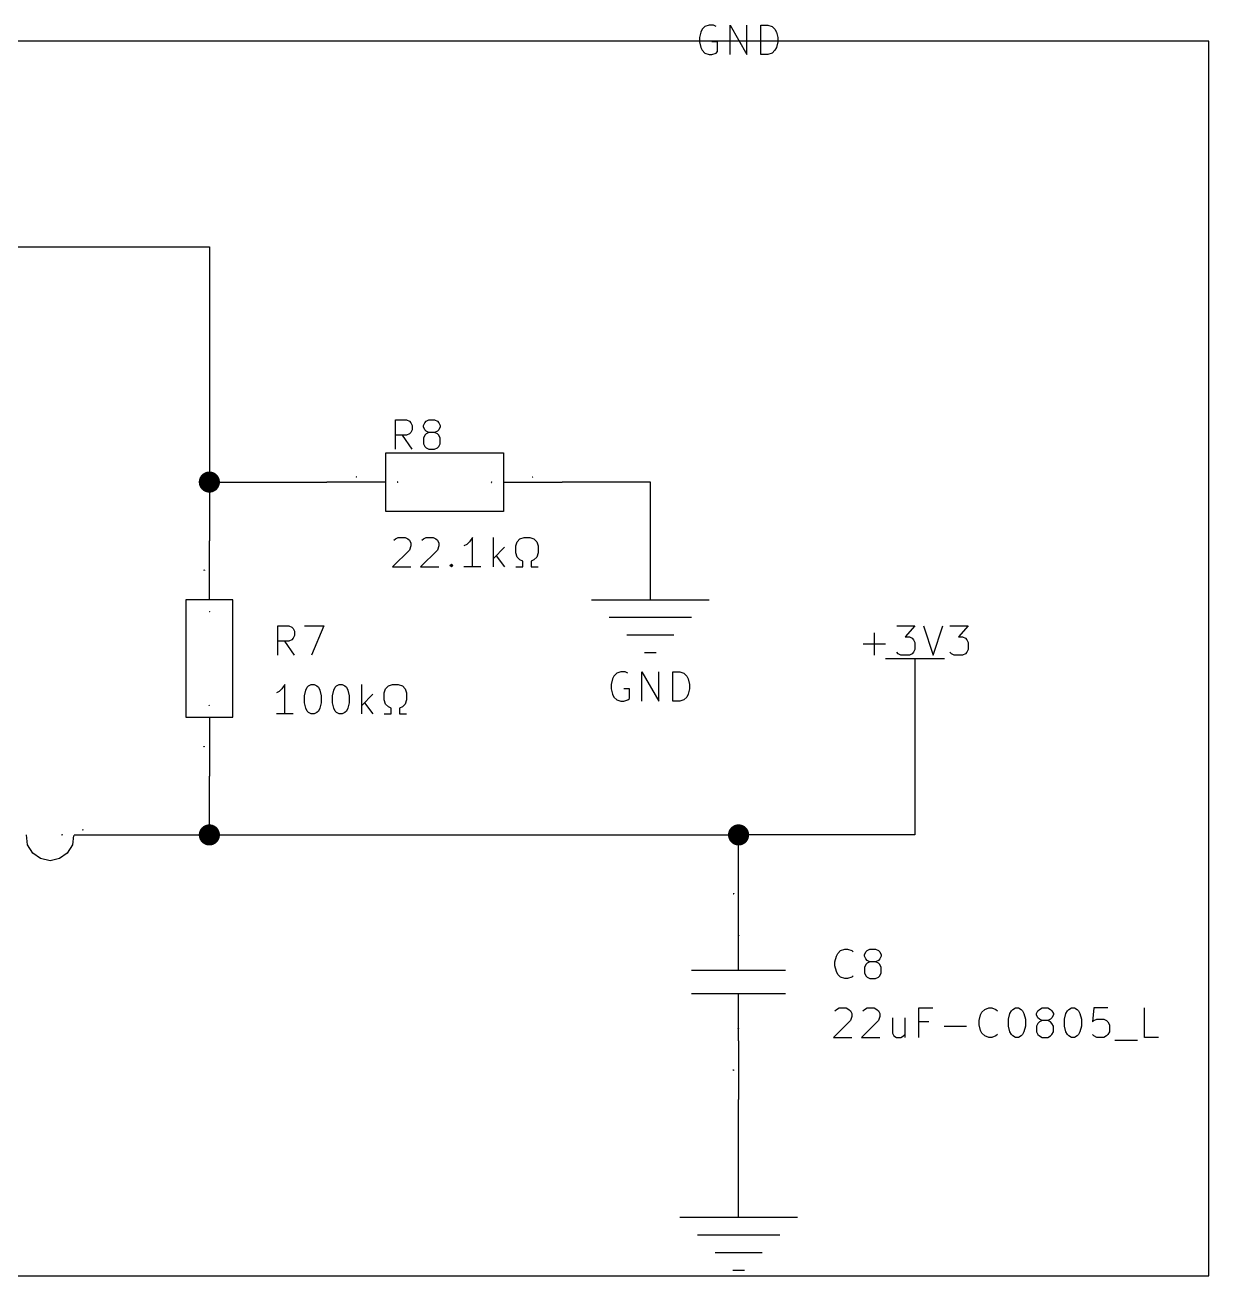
# Model space of a CAD drawing. Header units: millimetres. Extents: x 5 to 293, y -205 to -3.
# Drawn here: x 242.2 to 293.4, y -114.3 to -60.3 of the extents above; entities that cross this region are included whole.
import ezdxf

# ---------------------------------------------------------------- set-up
doc = ezdxf.new("R2010")
doc.units = ezdxf.units.MM
for name, color, linetype in [('GREENSIXTYFIVE', 129, 'CONTINUOUS'), ('LIGHTGREEN', 92, 'CONTINUOUS'), ('LIGHTMAGENTA', 212, 'CONTINUOUS'), ('LIGHTRED', 12, 'CONTINUOUS'), ('RED', 14, 'CONTINUOUS')]:
    doc.layers.add(name, color=color, linetype=linetype)

msp = doc.modelspace()

# ---------------------------------------------------------------- linework, layer by layer
at = {"layer": 'GREENSIXTYFIVE', "linetype": 'CONTINUOUS'}
for p, q in [((271.4776, -60.4507), (271.4171, -60.5716)), ((271.5986, -60.3297), (271.4776, -60.4507)), ((271.78, -60.2692), (271.5986, -60.3297)), ((271.9614, -60.2692), (271.78, -60.2692)), ((272.0824, -60.3297), (271.9614, -60.2692)), ((272.6871, -61.5392), (272.6871, -60.2692)), ((272.6871, -60.2692), (273.4128, -61.5392)), ((273.4128, -61.5392), (273.4128, -60.2692)), ((274.0176, -61.5392), (274.0176, -60.2692)), ((274.0176, -60.2692), (274.32, -60.2692)), ((274.32, -60.2692), (274.5014, -60.3297)), ((274.5014, -60.3297), (274.6224, -60.4507)), ((274.6224, -60.4507), (274.6829, -60.5716)), ((271.4171, -60.5716), (271.3567, -60.8135)), ((271.3567, -60.8135), (271.3567, -60.9949)), ((271.3567, -60.9949), (271.4171, -61.2368)), ((272.1428, -60.9949), (271.9009, -60.9949)), ((272.1428, -61.4183), (272.1428, -60.9949)), ((274.6829, -60.5716), (274.7433, -60.8135)), ((274.7433, -60.9949), (274.6829, -61.2368)), ((274.7433, -60.8135), (274.7433, -60.9949)), ((271.4171, -61.2368), (271.4776, -61.3578)), ((271.4776, -61.3578), (271.5986, -61.4788)), ((271.5986, -61.4788), (271.78, -61.5392)), ((271.78, -61.5392), (271.9009, -61.5392)), ((271.9009, -61.5392), (272.0824, -61.4788)), ((272.0824, -61.4788), (272.1428, -61.4183)), ((274.32, -61.5392), (274.0176, -61.5392)), ((274.5014, -61.4788), (274.32, -61.5392)), ((274.6224, -61.3578), (274.5014, -61.4788)), ((274.6829, -61.2368), (274.6224, -61.3578)), ((258.2235, -78.5944), (258.2235, -77.3244)), ((258.2235, -77.3244), (258.7073, -77.3244)), ((258.2235, -78.5944), (258.2235, -77.3244)), ((258.2235, -77.3244), (258.7073, -77.3244)), ((258.7073, -77.3244), (258.8283, -77.3849)), ((258.7073, -77.3244), (258.8283, -77.3849)), ((258.8283, -77.3849), (258.8888, -77.4454)), ((258.8283, -77.3849), (258.8888, -77.4454)), ((258.8888, -77.4454), (258.9492, -77.5663)), ((258.8888, -77.4454), (258.9492, -77.5663)), ((258.9492, -77.7478), (258.8888, -77.8687)), ((258.9492, -77.7478), (258.8888, -77.8687)), ((258.9492, -77.5663), (258.9492, -77.7478)), ((258.9492, -77.5663), (258.9492, -77.7478)), ((259.4331, -77.5663), (259.4935, -77.4454)), ((259.4331, -77.5663), (259.4935, -77.4454)), ((259.4331, -77.6268), (259.4331, -77.5663)), ((259.4331, -77.6268), (259.4331, -77.5663)), ((259.4935, -77.7478), (259.4331, -77.6268)), ((259.4935, -77.7478), (259.4331, -77.6268)), ((259.4935, -77.4454), (259.554, -77.3849)), ((259.4935, -77.4454), (259.554, -77.3849)), ((259.554, -77.8082), (259.4935, -77.7478)), ((259.554, -77.8082), (259.4935, -77.7478)), ((259.554, -77.3849), (259.675, -77.3244)), ((259.554, -77.3849), (259.675, -77.3244)), ((259.675, -77.3244), (259.9169, -77.3244)), ((259.675, -77.3244), (259.9169, -77.3244)), ((259.9169, -77.3244), (260.0378, -77.3849)), ((259.9169, -77.3244), (260.0378, -77.3849)), ((260.0378, -77.3849), (260.0983, -77.4454)), ((260.0378, -77.3849), (260.0983, -77.4454)), ((260.0983, -77.7478), (260.0378, -77.8082)), ((260.0983, -77.7478), (260.0378, -77.8082)), ((260.0983, -77.4454), (260.1588, -77.5663)), ((260.0983, -77.4454), (260.1588, -77.5663)), ((260.1588, -77.6268), (260.0983, -77.7478)), ((260.1588, -77.6268), (260.0983, -77.7478)), ((260.1588, -77.5663), (260.1588, -77.6268)), ((260.1588, -77.5663), (260.1588, -77.6268)), ((258.7073, -77.9897), (258.2235, -77.9897)), ((258.7073, -77.9897), (258.2235, -77.9897)), ((258.9492, -78.5944), (258.5259, -77.9897)), ((258.9492, -78.5944), (258.5259, -77.9897)), ((258.8283, -77.9292), (258.7073, -77.9897)), ((258.8283, -77.9292), (258.7073, -77.9897)), ((258.8888, -77.8687), (258.8283, -77.9292)), ((258.8888, -77.8687), (258.8283, -77.9292)), ((259.4935, -77.9897), (259.4331, -78.1106)), ((259.4935, -77.9897), (259.4331, -78.1106)), ((259.4331, -78.1106), (259.4331, -78.3525)), ((259.4331, -78.1106), (259.4331, -78.3525)), ((259.554, -77.9292), (259.4935, -77.9897)), ((259.554, -77.9292), (259.4935, -77.9897)), ((259.675, -77.8687), (259.554, -77.8082)), ((259.675, -77.8687), (259.554, -77.8082)), ((259.675, -77.8687), (259.554, -77.9292)), ((259.675, -77.8687), (259.554, -77.9292)), ((259.9169, -77.8687), (259.675, -77.8687)), ((259.9169, -77.8687), (259.675, -77.8687)), ((260.0378, -77.8082), (259.9169, -77.8687)), ((260.0378, -77.8082), (259.9169, -77.8687)), ((260.0378, -77.9292), (259.9169, -77.8687)), ((260.0378, -77.9292), (259.9169, -77.8687)), ((260.0983, -77.9897), (260.0378, -77.9292)), ((260.0983, -77.9897), (260.0378, -77.9292)), ((260.1588, -78.1106), (260.0983, -77.9897)), ((260.1588, -78.1106), (260.0983, -77.9897)), ((260.1588, -78.3525), (260.1588, -78.1106)), ((260.1588, -78.3525), (260.1588, -78.1106)), ((259.4331, -78.3525), (259.4935, -78.4735)), ((259.4331, -78.3525), (259.4935, -78.4735)), ((259.4935, -78.4735), (259.554, -78.534)), ((259.4935, -78.4735), (259.554, -78.534)), ((259.554, -78.534), (259.675, -78.5944)), ((259.554, -78.534), (259.675, -78.5944)), ((259.675, -78.5944), (259.9169, -78.5944)), ((259.675, -78.5944), (259.9169, -78.5944)), ((259.9169, -78.5944), (260.0378, -78.534)), ((259.9169, -78.5944), (260.0378, -78.534)), ((260.0378, -78.534), (260.0983, -78.4735)), ((260.0378, -78.534), (260.0983, -78.4735)), ((260.0983, -78.4735), (260.1588, -78.3525)), ((260.0983, -78.4735), (260.1588, -78.3525)), ((258.3252, -80.0024), (258.3228, -80.0036)), ((258.3252, -80.0024), (258.3228, -80.0036)), ((258.3373, -80.0218), (258.3228, -80.0218)), ((258.3373, -80.0218), (258.3228, -80.0218)), ((258.3276, -80), (258.3252, -80.0024)), ((258.3276, -80), (258.3252, -80.0024)), ((258.33, -79.9964), (258.3276, -80)), ((258.33, -79.9964), (258.3276, -80)), ((258.33, -80.0218), (258.33, -79.9964)), ((258.33, -80.0218), (258.33, -79.9964)), ((262.3759, -80.0072), (262.3614, -80.0218)), ((262.3759, -80.0072), (262.3614, -80.0218)), ((262.3614, -80.0218), (262.3771, -80.0218)), ((262.3614, -80.0218), (262.3771, -80.0218)), ((262.3626, -79.9988), (262.3638, -79.9976)), ((262.3626, -79.9988), (262.3638, -79.9976)), ((262.3638, -79.9976), (262.3662, -79.9964)), ((262.3638, -79.9976), (262.3662, -79.9964)), ((262.3662, -79.9964), (262.3723, -79.9964)), ((262.3662, -79.9964), (262.3723, -79.9964)), ((262.3723, -79.9964), (262.3747, -79.9976)), ((262.3723, -79.9964), (262.3747, -79.9976)), ((262.3747, -79.9976), (262.3759, -79.9988)), ((262.3747, -79.9976), (262.3759, -79.9988)), ((262.3759, -79.9988), (262.3771, -80.0012)), ((262.3759, -79.9988), (262.3771, -80.0012)), ((262.3771, -80.0036), (262.3759, -80.0072)), ((262.3771, -80.0036), (262.3759, -80.0072)), ((262.3771, -80.0012), (262.3771, -80.0036)), ((262.3771, -80.0012), (262.3771, -80.0036)), ((258.1631, -82.5254), (258.2235, -82.4649)), ((258.1631, -82.5254), (258.2235, -82.4649)), ((258.2235, -82.4649), (258.3445, -82.4044)), ((258.2235, -82.4649), (258.3445, -82.4044)), ((258.3445, -82.4044), (258.6469, -82.4044)), ((258.3445, -82.4044), (258.6469, -82.4044)), ((258.6469, -82.4044), (258.7678, -82.4649)), ((258.6469, -82.4044), (258.7678, -82.4649)), ((258.7678, -82.4649), (258.8283, -82.5254)), ((258.7678, -82.4649), (258.8283, -82.5254)), ((258.8283, -82.5254), (258.8888, -82.6463)), ((258.8283, -82.5254), (258.8888, -82.6463)), ((258.8888, -82.6463), (258.8888, -82.7673)), ((258.8888, -82.6463), (258.8888, -82.7673)), ((259.3726, -82.5254), (259.433, -82.4649)), ((259.3726, -82.5254), (259.433, -82.4649)), ((259.433, -82.4649), (259.554, -82.4044)), ((259.433, -82.4649), (259.554, -82.4044)), ((259.554, -82.4044), (259.8564, -82.4044)), ((259.554, -82.4044), (259.8564, -82.4044)), ((259.8564, -82.4044), (259.9773, -82.4649)), ((259.8564, -82.4044), (259.9773, -82.4649)), ((259.9773, -82.4649), (260.0378, -82.5254)), ((259.9773, -82.4649), (260.0378, -82.5254)), ((260.0378, -82.5254), (260.0983, -82.6463)), ((260.0378, -82.5254), (260.0983, -82.6463)), ((260.0983, -82.6463), (260.0983, -82.7673)), ((260.0983, -82.6463), (260.0983, -82.7673)), ((261.4288, -82.5859), (261.3078, -82.7068)), ((261.4288, -82.5859), (261.3078, -82.7068)), ((261.5497, -82.4044), (261.4288, -82.5859)), ((261.5497, -82.4044), (261.4288, -82.5859)), ((261.5497, -83.6744), (261.5497, -82.4044)), ((261.5497, -83.6744), (261.5497, -82.4044)), ((262.4568, -83.6744), (262.4568, -82.4044)), ((262.4568, -83.6744), (262.4568, -82.4044)), ((263.4245, -82.7673), (263.4849, -82.5859)), ((263.4245, -82.7673), (263.4849, -82.5859)), ((263.4849, -82.5859), (263.6059, -82.4649)), ((263.4849, -82.5859), (263.6059, -82.4649)), ((263.6059, -82.4649), (263.7873, -82.4044)), ((263.6059, -82.4649), (263.7873, -82.4044)), ((263.7873, -82.4044), (264.0292, -82.4044)), ((263.7873, -82.4044), (264.0292, -82.4044)), ((264.0292, -82.4044), (264.2106, -82.4649)), ((264.0292, -82.4044), (264.2106, -82.4649)), ((264.2106, -82.4649), (264.3316, -82.5859)), ((264.2106, -82.4649), (264.3316, -82.5859)), ((264.3316, -82.5859), (264.3921, -82.7673)), ((264.3316, -82.5859), (264.3921, -82.7673)), ((258.8283, -82.9487), (258.1026, -83.6744)), ((258.8283, -82.9487), (258.1026, -83.6744)), ((258.8888, -82.7673), (258.8283, -82.9487)), ((258.8888, -82.7673), (258.8283, -82.9487)), ((260.0378, -82.9487), (259.3121, -83.6744)), ((260.0378, -82.9487), (259.3121, -83.6744)), ((260.0983, -82.7673), (260.0378, -82.9487)), ((260.0983, -82.7673), (260.0378, -82.9487)), ((261.3078, -82.7068), (261.1869, -82.7673)), ((261.3078, -82.7068), (261.1869, -82.7673)), ((262.9406, -82.8278), (262.4568, -83.3116)), ((262.9406, -82.8278), (262.4568, -83.3116)), ((262.5778, -83.1906), (262.9406, -83.6744)), ((262.5778, -83.1906), (262.9406, -83.6744)), ((263.4245, -83.0697), (263.4245, -82.7673)), ((263.4245, -83.0697), (263.4245, -82.7673)), ((263.4849, -83.2511), (263.4245, -83.0697)), ((263.4849, -83.2511), (263.4245, -83.0697)), ((264.3921, -83.0697), (264.3316, -83.2511)), ((264.3921, -83.0697), (264.3316, -83.2511)), ((264.3921, -82.7673), (264.3921, -83.0697)), ((264.3921, -82.7673), (264.3921, -83.0697)), ((258.1026, -83.6744), (258.8888, -83.6744)), ((258.1026, -83.6744), (258.8888, -83.6744)), ((259.3121, -83.6744), (260.0983, -83.6744)), ((259.3121, -83.6744), (260.0983, -83.6744)), ((260.5821, -83.614), (260.6425, -83.5535)), ((260.5821, -83.614), (260.6425, -83.5535)), ((260.6425, -83.6744), (260.5821, -83.614)), ((260.6425, -83.6744), (260.5821, -83.614)), ((260.6425, -83.5535), (260.703, -83.614)), ((260.6425, -83.5535), (260.6425, -83.6744)), ((260.6425, -83.5535), (260.703, -83.614)), ((260.6425, -83.5535), (260.6425, -83.6744)), ((260.703, -83.614), (260.6425, -83.6744)), ((260.703, -83.614), (260.6425, -83.6744)), ((261.9126, -83.6744), (261.1869, -83.6744)), ((261.9126, -83.6744), (261.1869, -83.6744)), ((263.4245, -83.6744), (263.7268, -83.6744)), ((263.4245, -83.6744), (263.7268, -83.6744)), ((263.6059, -83.372), (263.4849, -83.2511)), ((263.6059, -83.372), (263.4849, -83.2511)), ((263.7268, -83.4325), (263.6059, -83.372)), ((263.7268, -83.4325), (263.6059, -83.372)), ((263.7268, -83.6744), (263.7268, -83.4325)), ((263.7268, -83.6744), (263.7268, -83.4325)), ((264.2106, -83.372), (264.0897, -83.4325)), ((264.2106, -83.372), (264.0897, -83.4325)), ((264.0897, -83.4325), (264.0897, -83.6744)), ((264.0897, -83.4325), (264.0897, -83.6744)), ((264.0897, -83.6744), (264.3921, -83.6744)), ((264.0897, -83.6744), (264.3921, -83.6744)), ((264.3316, -83.2511), (264.2106, -83.372)), ((264.3316, -83.2511), (264.2106, -83.372)), ((250.2018, -85.6101), (250.1764, -85.6101)), ((250.1764, -85.6101), (250.18, -85.6125)), ((250.2018, -85.6101), (250.1764, -85.6101)), ((250.1764, -85.6101), (250.18, -85.6125)), ((250.18, -85.6125), (250.1824, -85.6149)), ((250.18, -85.6125), (250.1824, -85.6149)), ((250.1824, -85.6149), (250.1836, -85.6173)), ((250.1824, -85.6149), (250.1836, -85.6173)), ((250.2018, -85.6028), (250.2018, -85.6173)), ((250.2018, -85.6028), (250.2018, -85.6173)), ((253.1435, -87.4844), (253.1435, -86.2144)), ((253.1435, -86.2144), (253.6273, -86.2144)), ((253.1435, -87.4844), (253.1435, -86.2144)), ((253.1435, -86.2144), (253.6273, -86.2144)), ((253.6273, -86.2144), (253.7483, -86.2749)), ((253.6273, -86.2144), (253.7483, -86.2749)), ((253.7483, -86.2749), (253.8088, -86.3354)), ((253.7483, -86.2749), (253.8088, -86.3354)), ((253.8088, -86.3354), (253.8692, -86.4563)), ((253.8088, -86.3354), (253.8692, -86.4563)), ((254.2926, -86.2144), (255.1392, -86.2144)), ((254.2926, -86.2144), (255.1392, -86.2144)), ((255.1392, -86.2144), (254.595, -87.4844)), ((255.1392, -86.2144), (254.595, -87.4844)), ((279.8838, -86.2144), (280.67, -86.2144)), ((280.67, -86.2144), (280.2466, -86.6982)), ((281.0328, -86.2144), (281.4561, -87.4844)), ((281.4561, -87.4844), (281.8795, -86.2144)), ((282.1819, -86.2144), (282.9681, -86.2144)), ((282.9681, -86.2144), (282.5447, -86.6982)), ((253.6273, -86.8797), (253.1435, -86.8797)), ((253.6273, -86.8797), (253.1435, -86.8797)), ((253.8692, -87.4844), (253.4459, -86.8797)), ((253.8692, -87.4844), (253.4459, -86.8797)), ((253.7483, -86.8192), (253.6273, -86.8797)), ((253.7483, -86.8192), (253.6273, -86.8797)), ((253.8088, -86.7587), (253.7483, -86.8192)), ((253.8088, -86.7587), (253.7483, -86.8192)), ((253.8692, -86.6378), (253.8088, -86.7587)), ((253.8692, -86.6378), (253.8088, -86.7587)), ((253.8692, -86.4563), (253.8692, -86.6378)), ((253.8692, -86.4563), (253.8692, -86.6378)), ((278.9161, -87.4844), (278.9161, -86.5168)), ((280.2466, -86.6982), (280.4281, -86.6982)), ((280.4281, -86.6982), (280.549, -86.7587)), ((280.549, -86.7587), (280.6095, -86.8192)), ((280.6095, -86.8192), (280.67, -86.9401)), ((280.67, -86.9401), (280.67, -87.2425)), ((282.5447, -86.6982), (282.7262, -86.6982)), ((282.7262, -86.6982), (282.8471, -86.7587)), ((282.8471, -86.7587), (282.9076, -86.8192)), ((282.9076, -86.8192), (282.9681, -86.9401)), ((282.9681, -86.9401), (282.9681, -87.2425)), ((278.4323, -87.0006), (279.4, -87.0006)), ((279.9443, -87.424), (279.8838, -87.3635)), ((280.0652, -87.4844), (279.9443, -87.424)), ((280.4281, -87.4844), (280.0652, -87.4844)), ((280.549, -87.424), (280.4281, -87.4844)), ((280.6095, -87.3635), (280.549, -87.424)), ((280.67, -87.2425), (280.6095, -87.3635)), ((282.2424, -87.424), (282.1819, -87.3635)), ((282.3633, -87.4844), (282.2424, -87.424)), ((282.7262, -87.4844), (282.3633, -87.4844)), ((282.8471, -87.424), (282.7262, -87.4844)), ((282.9076, -87.3635), (282.8471, -87.424)), ((282.9681, -87.2425), (282.9076, -87.3635)), ((267.6071, -88.5116), (267.5467, -88.7535)), ((267.6676, -88.3907), (267.6071, -88.5116)), ((267.7886, -88.2697), (267.6676, -88.3907)), ((267.97, -88.2092), (267.7886, -88.2697)), ((268.1514, -88.2092), (267.97, -88.2092)), ((268.2724, -88.2697), (268.1514, -88.2092)), ((268.8771, -89.4792), (268.8771, -88.2092)), ((268.8771, -88.2092), (269.6028, -89.4792)), ((269.6028, -89.4792), (269.6028, -88.2092)), ((270.2076, -89.4792), (270.2076, -88.2092)), ((270.2076, -88.2092), (270.51, -88.2092)), ((270.51, -88.2092), (270.6914, -88.2697)), ((270.6914, -88.2697), (270.8124, -88.3907)), ((270.8124, -88.3907), (270.8729, -88.5116)), ((270.8729, -88.5116), (270.9333, -88.7535)), ((253.204, -89.0568), (253.0831, -89.1173)), ((253.204, -89.0568), (253.0831, -89.1173)), ((253.325, -88.9359), (253.204, -89.0568)), ((253.325, -88.9359), (253.204, -89.0568)), ((253.4459, -88.7544), (253.325, -88.9359)), ((253.4459, -88.7544), (253.325, -88.9359)), ((253.4459, -90.0244), (253.4459, -88.7544)), ((253.4459, -90.0244), (253.4459, -88.7544)), ((254.2926, -89.2382), (254.353, -88.9963)), ((254.2926, -89.2382), (254.353, -88.9963)), ((254.353, -88.9963), (254.4135, -88.8754)), ((254.353, -88.9963), (254.4135, -88.8754)), ((254.4135, -88.8754), (254.474, -88.8149)), ((254.4135, -88.8754), (254.474, -88.8149)), ((254.474, -88.8149), (254.5949, -88.7544)), ((254.474, -88.8149), (254.5949, -88.7544)), ((254.5949, -88.7544), (254.7159, -88.7544)), ((254.5949, -88.7544), (254.7159, -88.7544)), ((254.7159, -88.7544), (254.8368, -88.8149)), ((254.7159, -88.7544), (254.8368, -88.8149)), ((254.8368, -88.8149), (254.8973, -88.8754)), ((254.8368, -88.8149), (254.8973, -88.8754)), ((254.8973, -88.8754), (254.9578, -88.9963)), ((254.8973, -88.8754), (254.9578, -88.9963)), ((254.9578, -88.9963), (255.0183, -89.2382)), ((254.9578, -88.9963), (255.0183, -89.2382)), ((255.5021, -89.2382), (255.5625, -88.9963)), ((255.5021, -89.2382), (255.5625, -88.9963)), ((255.5625, -88.9963), (255.623, -88.8754)), ((255.5625, -88.9963), (255.623, -88.8754)), ((255.623, -88.8754), (255.6835, -88.8149)), ((255.623, -88.8754), (255.6835, -88.8149)), ((255.6835, -88.8149), (255.8044, -88.7544)), ((255.6835, -88.8149), (255.8044, -88.7544)), ((255.8044, -88.7544), (255.9254, -88.7544)), ((255.8044, -88.7544), (255.9254, -88.7544)), ((255.9254, -88.7544), (256.0463, -88.8149)), ((255.9254, -88.7544), (256.0463, -88.8149)), ((256.0463, -88.8149), (256.1068, -88.8754)), ((256.0463, -88.8149), (256.1068, -88.8754)), ((256.1068, -88.8754), (256.1673, -88.9963)), ((256.1068, -88.8754), (256.1673, -88.9963)), ((256.1673, -88.9963), (256.2278, -89.2382)), ((256.1673, -88.9963), (256.2278, -89.2382)), ((256.772, -90.0244), (256.772, -88.7544)), ((256.772, -90.0244), (256.772, -88.7544)), ((257.7397, -89.1173), (257.8001, -88.9359)), ((257.7397, -89.1173), (257.8001, -88.9359)), ((257.7397, -89.4197), (257.7397, -89.1173)), ((257.7397, -89.4197), (257.7397, -89.1173)), ((257.8001, -88.9359), (257.9211, -88.8149)), ((257.8001, -88.9359), (257.9211, -88.8149)), ((257.9211, -88.8149), (258.1025, -88.7544)), ((257.9211, -88.8149), (258.1025, -88.7544)), ((258.1025, -88.7544), (258.3444, -88.7544)), ((258.1025, -88.7544), (258.3444, -88.7544)), ((258.3444, -88.7544), (258.5258, -88.8149)), ((258.3444, -88.7544), (258.5258, -88.8149)), ((258.5258, -88.8149), (258.6468, -88.9359)), ((258.5258, -88.8149), (258.6468, -88.9359)), ((258.6468, -88.9359), (258.7073, -89.1173)), ((258.6468, -88.9359), (258.7073, -89.1173)), ((258.7073, -89.1173), (258.7073, -89.4197)), ((258.7073, -89.1173), (258.7073, -89.4197)), ((267.5467, -88.7535), (267.5467, -88.9349)), ((267.5467, -88.9349), (267.6071, -89.1768)), ((268.3328, -88.9349), (268.0909, -88.9349)), ((268.3328, -89.3583), (268.3328, -88.9349)), ((270.9333, -88.9349), (270.8729, -89.1768)), ((270.9333, -88.7535), (270.9333, -88.9349)), ((250.1764, -89.6474), (250.1776, -89.645)), ((250.1764, -89.6474), (250.1776, -89.645)), ((250.1764, -89.6535), (250.1764, -89.6474)), ((250.1764, -89.6535), (250.1764, -89.6474)), ((250.1776, -89.6559), (250.1764, -89.6535)), ((250.1776, -89.6559), (250.1764, -89.6535)), ((250.1776, -89.645), (250.1788, -89.6438)), ((250.1776, -89.645), (250.1788, -89.6438)), ((250.1788, -89.6571), (250.1776, -89.6559)), ((250.1788, -89.6571), (250.1776, -89.6559)), ((250.1788, -89.6438), (250.1812, -89.6426)), ((250.1788, -89.6438), (250.1812, -89.6426)), ((250.1812, -89.6426), (250.1836, -89.6426)), ((250.1812, -89.6426), (250.1836, -89.6426)), ((250.1836, -89.6426), (250.1872, -89.6438)), ((250.1836, -89.6426), (250.1872, -89.6438)), ((250.1872, -89.6438), (250.2018, -89.6583)), ((250.1872, -89.6438), (250.2018, -89.6583)), ((250.2018, -89.6583), (250.2018, -89.6426)), ((250.2018, -89.6583), (250.2018, -89.6426)), ((254.2926, -89.5406), (254.2926, -89.2382)), ((254.2926, -89.5406), (254.2926, -89.2382)), ((254.353, -89.7825), (254.2926, -89.5406)), ((254.353, -89.7825), (254.2926, -89.5406)), ((255.0183, -89.5406), (254.9578, -89.7825)), ((255.0183, -89.5406), (254.9578, -89.7825)), ((255.0183, -89.2382), (255.0183, -89.5406)), ((255.0183, -89.2382), (255.0183, -89.5406)), ((255.5021, -89.5406), (255.5021, -89.2382)), ((255.5021, -89.5406), (255.5021, -89.2382)), ((255.5625, -89.7825), (255.5021, -89.5406)), ((255.5625, -89.7825), (255.5021, -89.5406)), ((256.2278, -89.5406), (256.1673, -89.7825)), ((256.2278, -89.5406), (256.1673, -89.7825)), ((256.2278, -89.2382), (256.2278, -89.5406)), ((256.2278, -89.2382), (256.2278, -89.5406)), ((257.2558, -89.1778), (256.772, -89.6616)), ((257.2558, -89.1778), (256.772, -89.6616)), ((256.893, -89.5406), (257.2558, -90.0244)), ((256.893, -89.5406), (257.2558, -90.0244)), ((257.8001, -89.6011), (257.7397, -89.4197)), ((257.8001, -89.6011), (257.7397, -89.4197)), ((257.9211, -89.722), (257.8001, -89.6011)), ((257.9211, -89.722), (257.8001, -89.6011)), ((258.6468, -89.6011), (258.5258, -89.722)), ((258.6468, -89.6011), (258.5258, -89.722)), ((258.7073, -89.4197), (258.6468, -89.6011)), ((258.7073, -89.4197), (258.6468, -89.6011)), ((267.6071, -89.1768), (267.6676, -89.2978)), ((267.6676, -89.2978), (267.7886, -89.4188)), ((267.7886, -89.4188), (267.97, -89.4792)), ((267.97, -89.4792), (268.0909, -89.4792)), ((268.0909, -89.4792), (268.2724, -89.4188)), ((268.2724, -89.4188), (268.3328, -89.3583)), ((270.51, -89.4792), (270.2076, -89.4792)), ((270.6914, -89.4188), (270.51, -89.4792)), ((270.8124, -89.2978), (270.6914, -89.4188)), ((270.8729, -89.1768), (270.8124, -89.2978)), ((253.8088, -90.0244), (253.0831, -90.0244)), ((253.8088, -90.0244), (253.0831, -90.0244)), ((254.4135, -89.9035), (254.353, -89.7825)), ((254.4135, -89.9035), (254.353, -89.7825)), ((254.474, -89.964), (254.4135, -89.9035)), ((254.474, -89.964), (254.4135, -89.9035)), ((254.5949, -90.0244), (254.474, -89.964)), ((254.5949, -90.0244), (254.474, -89.964)), ((254.7159, -90.0244), (254.5949, -90.0244)), ((254.7159, -90.0244), (254.5949, -90.0244)), ((254.8368, -89.964), (254.7159, -90.0244)), ((254.8368, -89.964), (254.7159, -90.0244)), ((254.8973, -89.9035), (254.8368, -89.964)), ((254.8973, -89.9035), (254.8368, -89.964)), ((254.9578, -89.7825), (254.8973, -89.9035)), ((254.9578, -89.7825), (254.8973, -89.9035)), ((255.623, -89.9035), (255.5625, -89.7825)), ((255.623, -89.9035), (255.5625, -89.7825)), ((255.6835, -89.964), (255.623, -89.9035)), ((255.6835, -89.964), (255.623, -89.9035)), ((255.8044, -90.0244), (255.6835, -89.964)), ((255.8044, -90.0244), (255.6835, -89.964)), ((255.9254, -90.0244), (255.8044, -90.0244)), ((255.9254, -90.0244), (255.8044, -90.0244)), ((256.0463, -89.964), (255.9254, -90.0244)), ((256.0463, -89.964), (255.9254, -90.0244)), ((256.1068, -89.9035), (256.0463, -89.964)), ((256.1068, -89.9035), (256.0463, -89.964)), ((256.1673, -89.7825), (256.1068, -89.9035)), ((256.1673, -89.7825), (256.1068, -89.9035)), ((257.7397, -90.0244), (258.042, -90.0244)), ((257.7397, -90.0244), (258.042, -90.0244)), ((258.042, -89.7825), (257.9211, -89.722)), ((258.042, -89.7825), (257.9211, -89.722)), ((258.042, -90.0244), (258.042, -89.7825)), ((258.042, -90.0244), (258.042, -89.7825)), ((258.5258, -89.722), (258.4049, -89.7825)), ((258.5258, -89.722), (258.4049, -89.7825)), ((258.4049, -89.7825), (258.4049, -90.0244)), ((258.4049, -89.7825), (258.4049, -90.0244)), ((258.4049, -90.0244), (258.7073, -90.0244)), ((258.4049, -90.0244), (258.7073, -90.0244)), ((243.823, -95.2424), (243.8206, -95.2436)), ((243.8351, -95.2618), (243.8206, -95.2618)), ((243.8254, -95.24), (243.823, -95.2424)), ((243.8278, -95.2364), (243.8254, -95.24)), ((243.8278, -95.2618), (243.8278, -95.2364)), ((273.0618, -99.5801), (273.0364, -99.5801)), ((273.0364, -99.5801), (273.04, -99.5825)), ((273.04, -99.5825), (273.0424, -99.5849)), ((273.0424, -99.5849), (273.0436, -99.5873)), ((273.0618, -99.5728), (273.0618, -99.5873)), ((277.2131, -100.7287), (277.2735, -100.4868)), ((277.2735, -100.4868), (277.334, -100.3659)), ((277.334, -100.3659), (277.455, -100.2449)), ((277.455, -100.2449), (277.6364, -100.1844)), ((277.6364, -100.1844), (277.7573, -100.1844)), ((277.7573, -100.1844), (277.9388, -100.2449)), ((277.9388, -100.2449), (277.9992, -100.3054)), ((278.4831, -100.4263), (278.5435, -100.3054)), ((278.4831, -100.4868), (278.4831, -100.4263)), ((278.5435, -100.6078), (278.4831, -100.4868)), ((278.5435, -100.3054), (278.604, -100.2449)), ((278.604, -100.2449), (278.725, -100.1844)), ((278.725, -100.1844), (278.9669, -100.1844)), ((278.9669, -100.1844), (279.0878, -100.2449)), ((279.0878, -100.2449), (279.1483, -100.3054)), ((279.1483, -100.3054), (279.2088, -100.4263)), ((279.2088, -100.4868), (279.1483, -100.6078)), ((279.2088, -100.4263), (279.2088, -100.4868)), ((277.2131, -100.9101), (277.2131, -100.7287)), ((277.2735, -101.152), (277.2131, -100.9101)), ((278.5435, -100.8497), (278.4831, -100.9706)), ((278.4831, -100.9706), (278.4831, -101.2125)), ((278.604, -100.6682), (278.5435, -100.6078)), ((278.604, -100.7892), (278.5435, -100.8497)), ((278.725, -100.7287), (278.604, -100.6682)), ((278.725, -100.7287), (278.604, -100.7892)), ((278.9669, -100.7287), (278.725, -100.7287)), ((279.0878, -100.6682), (278.9669, -100.7287)), ((279.0878, -100.7892), (278.9669, -100.7287)), ((279.1483, -100.6078), (279.0878, -100.6682)), ((279.1483, -100.8497), (279.0878, -100.7892)), ((279.2088, -100.9706), (279.1483, -100.8497)), ((279.2088, -101.2125), (279.2088, -100.9706)), ((277.334, -101.273), (277.2735, -101.152)), ((277.455, -101.394), (277.334, -101.273)), ((277.6364, -101.4544), (277.455, -101.394)), ((277.7573, -101.4544), (277.6364, -101.4544)), ((277.9388, -101.394), (277.7573, -101.4544)), ((277.9992, -101.3335), (277.9388, -101.394)), ((278.4831, -101.2125), (278.5435, -101.3335)), ((278.5435, -101.3335), (278.604, -101.394)), ((278.604, -101.394), (278.725, -101.4544)), ((278.725, -101.4544), (278.9669, -101.4544)), ((278.9669, -101.4544), (279.0878, -101.394)), ((279.0878, -101.394), (279.1483, -101.3335)), ((279.1483, -101.3335), (279.2088, -101.2125)), ((277.2131, -102.8454), (277.2735, -102.7849)), ((277.2735, -102.7849), (277.3945, -102.7244)), ((277.3945, -102.7244), (277.6969, -102.7244)), ((277.6969, -102.7244), (277.8178, -102.7849)), ((277.8178, -102.7849), (277.8783, -102.8454)), ((277.8783, -102.8454), (277.9388, -102.9663)), ((277.9388, -103.0873), (277.8783, -103.2687)), ((277.9388, -102.9663), (277.9388, -103.0873)), ((278.4226, -102.8454), (278.483, -102.7849)), ((278.483, -102.7849), (278.604, -102.7244)), ((278.604, -102.7244), (278.9064, -102.7244)), ((278.9064, -102.7244), (279.0273, -102.7849)), ((279.0273, -102.7849), (279.0878, -102.8454)), ((279.0878, -102.8454), (279.1483, -102.9663)), ((279.1483, -103.0873), (279.0878, -103.2687)), ((279.1483, -102.9663), (279.1483, -103.0873)), ((279.6925, -103.1478), (279.6925, -103.813)), ((280.2368, -103.1478), (280.2368, -103.9944)), ((280.8415, -103.9944), (280.8415, -102.7244)), ((280.8415, -102.7244), (281.4463, -102.7244)), ((283.4421, -103.2687), (283.5025, -103.0268)), ((283.5025, -103.0268), (283.563, -102.9059)), ((283.563, -102.9059), (283.684, -102.7849)), ((283.684, -102.7849), (283.8654, -102.7244)), ((283.8654, -102.7244), (283.9863, -102.7244)), ((283.9863, -102.7244), (284.1678, -102.7849)), ((284.1678, -102.7849), (284.2282, -102.8454)), ((284.7121, -103.2082), (284.7725, -102.9663)), ((284.7725, -102.9663), (284.833, -102.8454)), ((284.833, -102.8454), (284.8935, -102.7849)), ((284.8935, -102.7849), (285.0144, -102.7244)), ((285.0144, -102.7244), (285.1354, -102.7244)), ((285.1354, -102.7244), (285.2563, -102.7849)), ((285.2563, -102.7849), (285.3168, -102.8454)), ((285.3168, -102.8454), (285.3773, -102.9663)), ((285.3773, -102.9663), (285.4378, -103.2082)), ((285.9216, -102.9663), (285.982, -102.8454)), ((285.9216, -103.0268), (285.9216, -102.9663)), ((285.982, -103.1478), (285.9216, -103.0268)), ((285.982, -102.8454), (286.0425, -102.7849)), ((286.0425, -103.2082), (285.982, -103.1478)), ((286.0425, -102.7849), (286.1635, -102.7244)), ((286.1635, -102.7244), (286.4054, -102.7244)), ((286.4054, -102.7244), (286.5263, -102.7849)), ((286.5263, -102.7849), (286.5868, -102.8454)), ((286.5868, -103.1478), (286.5263, -103.2082)), ((286.5868, -102.8454), (286.6473, -102.9663)), ((286.6473, -103.0268), (286.5868, -103.1478)), ((286.6473, -102.9663), (286.6473, -103.0268)), ((287.1311, -103.2082), (287.1915, -102.9663)), ((287.1915, -102.9663), (287.252, -102.8454)), ((287.252, -102.8454), (287.3125, -102.7849)), ((287.3125, -102.7849), (287.4334, -102.7244)), ((287.4334, -102.7244), (287.5544, -102.7244)), ((287.5544, -102.7244), (287.6753, -102.7849)), ((287.6753, -102.7849), (287.7358, -102.8454)), ((287.7358, -102.8454), (287.7963, -102.9663)), ((287.7963, -102.9663), (287.8568, -103.2082)), ((288.401, -102.7244), (288.3406, -103.3292)), ((289.0058, -102.7244), (288.401, -102.7244)), ((290.5781, -103.9944), (290.5781, -102.7244)), ((273.0364, -103.6174), (273.0376, -103.615)), ((273.0364, -103.6235), (273.0364, -103.6174)), ((273.0376, -103.6259), (273.0364, -103.6235)), ((273.0376, -103.615), (273.0388, -103.6138)), ((273.0388, -103.6271), (273.0376, -103.6259)), ((273.0388, -103.6138), (273.0412, -103.6126)), ((273.0412, -103.6126), (273.0436, -103.6126)), ((273.0436, -103.6126), (273.0472, -103.6138)), ((273.0472, -103.6138), (273.0618, -103.6283)), ((273.0618, -103.6283), (273.0618, -103.6126)), ((277.8783, -103.2687), (277.1526, -103.9944)), ((279.0878, -103.2687), (278.3621, -103.9944)), ((281.2649, -103.3292), (280.8415, -103.3292)), ((281.9301, -103.5106), (282.8978, -103.5106)), ((283.4421, -103.4501), (283.4421, -103.2687)), ((283.5025, -103.692), (283.4421, -103.4501)), ((283.563, -103.813), (283.5025, -103.692)), ((284.7121, -103.5106), (284.7121, -103.2082)), ((284.7725, -103.7525), (284.7121, -103.5106)), ((285.4378, -103.5106), (285.3773, -103.7525)), ((285.4378, -103.2082), (285.4378, -103.5106)), ((285.982, -103.3897), (285.9216, -103.5106)), ((285.9216, -103.5106), (285.9216, -103.7525)), ((286.0425, -103.3292), (285.982, -103.3897)), ((286.1635, -103.2687), (286.0425, -103.2082)), ((286.1635, -103.2687), (286.0425, -103.3292)), ((286.4054, -103.2687), (286.1635, -103.2687)), ((286.5263, -103.2082), (286.4054, -103.2687)), ((286.5263, -103.3292), (286.4054, -103.2687)), ((286.5868, -103.3897), (286.5263, -103.3292)), ((286.6473, -103.5106), (286.5868, -103.3897)), ((286.6473, -103.7525), (286.6473, -103.5106)), ((287.1311, -103.5106), (287.1311, -103.2082)), ((287.1915, -103.7525), (287.1311, -103.5106)), ((287.8568, -103.5106), (287.7963, -103.7525)), ((287.8568, -103.2082), (287.8568, -103.5106)), ((288.3406, -103.3292), (288.401, -103.2687)), ((288.401, -103.2687), (288.522, -103.2082)), ((288.522, -103.2082), (288.8244, -103.2082)), ((288.8244, -103.2082), (288.9453, -103.2687)), ((288.9453, -103.2687), (289.0058, -103.3292)), ((289.0058, -103.3292), (289.0663, -103.4501)), ((289.0663, -103.4501), (289.0663, -103.7525)), ((277.1526, -103.9944), (277.9388, -103.9944)), ((278.3621, -103.9944), (279.1483, -103.9944)), ((279.6925, -103.813), (279.753, -103.934)), ((279.753, -103.934), (279.874, -103.9944)), ((279.874, -103.9944), (280.0554, -103.9944)), ((280.0554, -103.9944), (280.1763, -103.934)), ((280.1763, -103.934), (280.2368, -103.8735)), ((283.684, -103.934), (283.563, -103.813)), ((283.8654, -103.9944), (283.684, -103.934)), ((283.9863, -103.9944), (283.8654, -103.9944)), ((284.1678, -103.934), (283.9863, -103.9944)), ((284.2282, -103.8735), (284.1678, -103.934)), ((284.833, -103.8735), (284.7725, -103.7525)), ((284.8935, -103.934), (284.833, -103.8735)), ((285.0144, -103.9944), (284.8935, -103.934)), ((285.1354, -103.9944), (285.0144, -103.9944)), ((285.2563, -103.934), (285.1354, -103.9944)), ((285.3168, -103.8735), (285.2563, -103.934)), ((285.3773, -103.7525), (285.3168, -103.8735)), ((285.9216, -103.7525), (285.982, -103.8735)), ((285.982, -103.8735), (286.0425, -103.934)), ((286.0425, -103.934), (286.1635, -103.9944)), ((286.1635, -103.9944), (286.4054, -103.9944)), ((286.4054, -103.9944), (286.5263, -103.934)), ((286.5263, -103.934), (286.5868, -103.8735)), ((286.5868, -103.8735), (286.6473, -103.7525)), ((287.252, -103.8735), (287.1915, -103.7525)), ((287.3125, -103.934), (287.252, -103.8735)), ((287.4334, -103.9944), (287.3125, -103.934)), ((287.5544, -103.9944), (287.4334, -103.9944)), ((287.6753, -103.934), (287.5544, -103.9944)), ((287.7358, -103.8735), (287.6753, -103.934)), ((287.7963, -103.7525), (287.7358, -103.8735)), ((288.401, -103.934), (288.3406, -103.8735)), ((288.522, -103.9944), (288.401, -103.934)), ((288.8244, -103.9944), (288.522, -103.9944)), ((288.9453, -103.934), (288.8244, -103.9944)), ((289.0058, -103.8735), (288.9453, -103.934)), ((289.0663, -103.7525), (289.0058, -103.8735)), ((289.3082, -104.1154), (290.2758, -104.1154)), ((291.1829, -103.9944), (290.5781, -103.9944))]:
    msp.add_line(p, q, dxfattribs=at)
at = {"layer": 'LIGHTGREEN', "linetype": 'CONTINUOUS'}
for p, q in [((199.39, -69.85), (250.19, -69.85)), ((250.19, -69.85), (250.19, -80.01)), ((250.19, -80.01), (250.19, -82.55)), ((250.19, -80.01), (255.27, -80.01)), ((269.24, -80.01), (265.43, -80.01)), ((269.24, -82.55), (269.24, -80.01)), ((280.67, -90.17), (280.67, -95.25)), ((250.19, -95.25), (250.19, -92.71)), ((245.11, -95.25), (250.19, -95.25)), ((250.19, -95.25), (273.05, -95.25)), ((280.67, -95.25), (273.05, -95.25)), ((273.05, -96.52), (273.05, -95.25)), ((273.05, -109.22), (273.05, -106.68))]:
    msp.add_line(p, q, dxfattribs=at)
at = {"layer": 'LIGHTGREEN', "const_width": 0.4572}
for points in [[(249.9614, -80.01, 1), (250.4186, -80.01, 1)], [(249.9614, -95.25, 1), (250.4186, -95.25, 1)], [(272.8214, -95.25, 1), (273.2786, -95.25, 1)]]:
    msp.add_lwpolyline(points, format="xyb", close=True, dxfattribs=at)
at = {"layer": 'LIGHTMAGENTA', "linetype": 'CONTINUOUS'}
for p, q in [((293.37, -60.96), (182.88, -60.96)), ((293.37, -114.3), (293.37, -60.96)), ((182.88, -114.3), (293.37, -114.3))]:
    msp.add_line(p, q, dxfattribs=at)
at = {"layer": 'LIGHTRED', "linetype": 'CONTINUOUS'}
for p, q in [((256.5351, -79.7843), (256.5327, -79.7855)), ((256.5351, -79.7843), (256.5327, -79.7855)), ((256.5472, -79.8037), (256.5327, -79.8037)), ((256.5472, -79.8037), (256.5327, -79.8037)), ((256.5375, -79.7819), (256.5351, -79.7843)), ((256.5375, -79.7819), (256.5351, -79.7843)), ((256.5399, -79.7783), (256.5375, -79.7819)), ((256.5399, -79.7783), (256.5375, -79.7819)), ((256.5399, -79.8037), (256.5399, -79.7783)), ((256.5399, -79.8037), (256.5399, -79.7783)), ((264.166, -79.7891), (264.1515, -79.8037)), ((264.166, -79.7891), (264.1515, -79.8037)), ((264.1515, -79.8037), (264.1672, -79.8037)), ((264.1515, -79.8037), (264.1672, -79.8037)), ((264.1527, -79.7807), (264.1539, -79.7795)), ((264.1527, -79.7807), (264.1539, -79.7795)), ((264.1539, -79.7795), (264.1563, -79.7783)), ((264.1539, -79.7795), (264.1563, -79.7783)), ((264.1563, -79.7783), (264.1624, -79.7783)), ((264.1563, -79.7783), (264.1624, -79.7783)), ((264.1624, -79.7783), (264.1648, -79.7795)), ((264.1624, -79.7783), (264.1648, -79.7795)), ((264.1648, -79.7795), (264.166, -79.7807)), ((264.1648, -79.7795), (264.166, -79.7807)), ((264.166, -79.7807), (264.1672, -79.7831)), ((264.166, -79.7807), (264.1672, -79.7831)), ((264.1672, -79.7855), (264.166, -79.7891)), ((264.1672, -79.7855), (264.166, -79.7891)), ((264.1672, -79.7831), (264.1672, -79.7855)), ((264.1672, -79.7831), (264.1672, -79.7855)), ((249.9837, -83.82), (249.9583, -83.82)), ((249.9583, -83.82), (249.9619, -83.8224)), ((249.9837, -83.82), (249.9583, -83.82)), ((249.9583, -83.82), (249.9619, -83.8224)), ((249.9619, -83.8224), (249.9643, -83.8248)), ((249.9619, -83.8224), (249.9643, -83.8248)), ((249.9643, -83.8248), (249.9655, -83.8272)), ((249.9643, -83.8248), (249.9655, -83.8272)), ((249.9837, -83.8127), (249.9837, -83.8272)), ((249.9837, -83.8127), (249.9837, -83.8272)), ((249.9583, -91.4375), (249.9595, -91.4351)), ((249.9583, -91.4375), (249.9595, -91.4351)), ((249.9583, -91.4436), (249.9583, -91.4375)), ((249.9583, -91.4436), (249.9583, -91.4375)), ((249.9595, -91.446), (249.9583, -91.4436)), ((249.9595, -91.446), (249.9583, -91.4436)), ((249.9595, -91.4351), (249.9607, -91.4339)), ((249.9595, -91.4351), (249.9607, -91.4339)), ((249.9607, -91.4472), (249.9595, -91.446)), ((249.9607, -91.4472), (249.9595, -91.446)), ((249.9607, -91.4339), (249.9631, -91.4327)), ((249.9607, -91.4339), (249.9631, -91.4327)), ((249.9631, -91.4327), (249.9655, -91.4327)), ((249.9631, -91.4327), (249.9655, -91.4327)), ((249.9655, -91.4327), (249.9691, -91.4339)), ((249.9655, -91.4327), (249.9691, -91.4339)), ((249.9691, -91.4339), (249.9837, -91.4484)), ((249.9691, -91.4339), (249.9837, -91.4484)), ((249.9837, -91.4484), (249.9837, -91.4327)), ((249.9837, -91.4484), (249.9837, -91.4327)), ((244.7241, -95.0243), (244.7217, -95.0255)), ((244.7362, -95.0437), (244.7217, -95.0437)), ((244.7265, -95.0219), (244.7241, -95.0243)), ((244.7289, -95.0183), (244.7265, -95.0219)), ((244.7289, -95.0437), (244.7289, -95.0183)), ((272.8437, -97.79), (272.8183, -97.79)), ((272.8183, -97.79), (272.8219, -97.7924)), ((272.8219, -97.7924), (272.8243, -97.7948)), ((272.8243, -97.7948), (272.8255, -97.7972)), ((272.8437, -97.7827), (272.8437, -97.7972)), ((272.8183, -105.4075), (272.8195, -105.4051)), ((272.8183, -105.4136), (272.8183, -105.4075)), ((272.8195, -105.416), (272.8183, -105.4136)), ((272.8195, -105.4051), (272.8207, -105.4039)), ((272.8207, -105.4172), (272.8195, -105.416)), ((272.8207, -105.4039), (272.8231, -105.4027)), ((272.8231, -105.4027), (272.8255, -105.4027)), ((272.8255, -105.4027), (272.8291, -105.4039)), ((272.8291, -105.4039), (272.8437, -105.4184)), ((272.8437, -105.4184), (272.8437, -105.4027))]:
    msp.add_line(p, q, dxfattribs=at)
at = {"layer": 'RED', "linetype": 'CONTINUOUS'}
for p, q in [((257.81, -81.28), (257.81, -78.74)), ((257.81, -78.74), (262.89, -78.74)), ((262.89, -78.74), (262.89, -81.28)), ((257.81, -80.01), (255.27, -80.01)), ((257.81, -80.01), (255.27, -80.01)), ((262.89, -80.01), (265.43, -80.01)), ((262.89, -80.01), (265.43, -80.01)), ((262.89, -81.28), (257.81, -81.28)), ((250.19, -85.09), (250.19, -82.55)), ((250.19, -85.09), (250.19, -82.55)), ((269.24, -85.09), (269.24, -82.55)), ((249.174, -85.09), (249.174, -90.17)), ((251.206, -85.09), (249.174, -85.09)), ((251.206, -90.17), (251.206, -85.09)), ((266.7, -85.09), (271.78, -85.09)), ((267.462, -85.852), (271.018, -85.852)), ((268.224, -86.614), (270.256, -86.614)), ((268.986, -87.376), (269.494, -87.376)), ((279.4, -87.63), (281.94, -87.63)), ((280.67, -87.63), (280.67, -88.9)), ((280.67, -88.9), (280.67, -90.17)), ((249.174, -90.17), (251.206, -90.17)), ((250.19, -90.17), (250.19, -92.71)), ((250.19, -90.17), (250.19, -92.71)), ((242.3414, -95.6818), (242.2906, -95.25)), ((244.3226, -95.2754), (244.2718, -95.6818)), ((244.348, -95.25), (245.11, -95.25)), ((242.57, -96.0374), (242.3414, -95.6818)), ((242.9002, -96.266), (242.57, -96.0374)), ((244.0432, -96.0374), (243.713, -96.266)), ((244.2718, -95.6818), (244.0432, -96.0374)), ((243.3066, -96.3676), (242.9002, -96.266)), ((243.713, -96.266), (243.3066, -96.3676)), ((273.05, -99.06), (273.05, -96.52)), ((273.05, -101.092), (273.05, -99.06)), ((271.018, -101.092), (275.082, -101.092)), ((275.082, -102.108), (271.018, -102.108)), ((273.05, -104.14), (273.05, -102.108)), ((273.05, -104.14), (273.05, -106.68)), ((273.05, -111.76), (273.05, -109.22)), ((270.51, -111.76), (275.59, -111.76)), ((271.272, -112.522), (274.828, -112.522)), ((272.034, -113.284), (274.066, -113.284)), ((272.796, -114.046), (273.304, -114.046))]:
    msp.add_line(p, q, dxfattribs=at)

doc.saveas('drawing.dxf')
